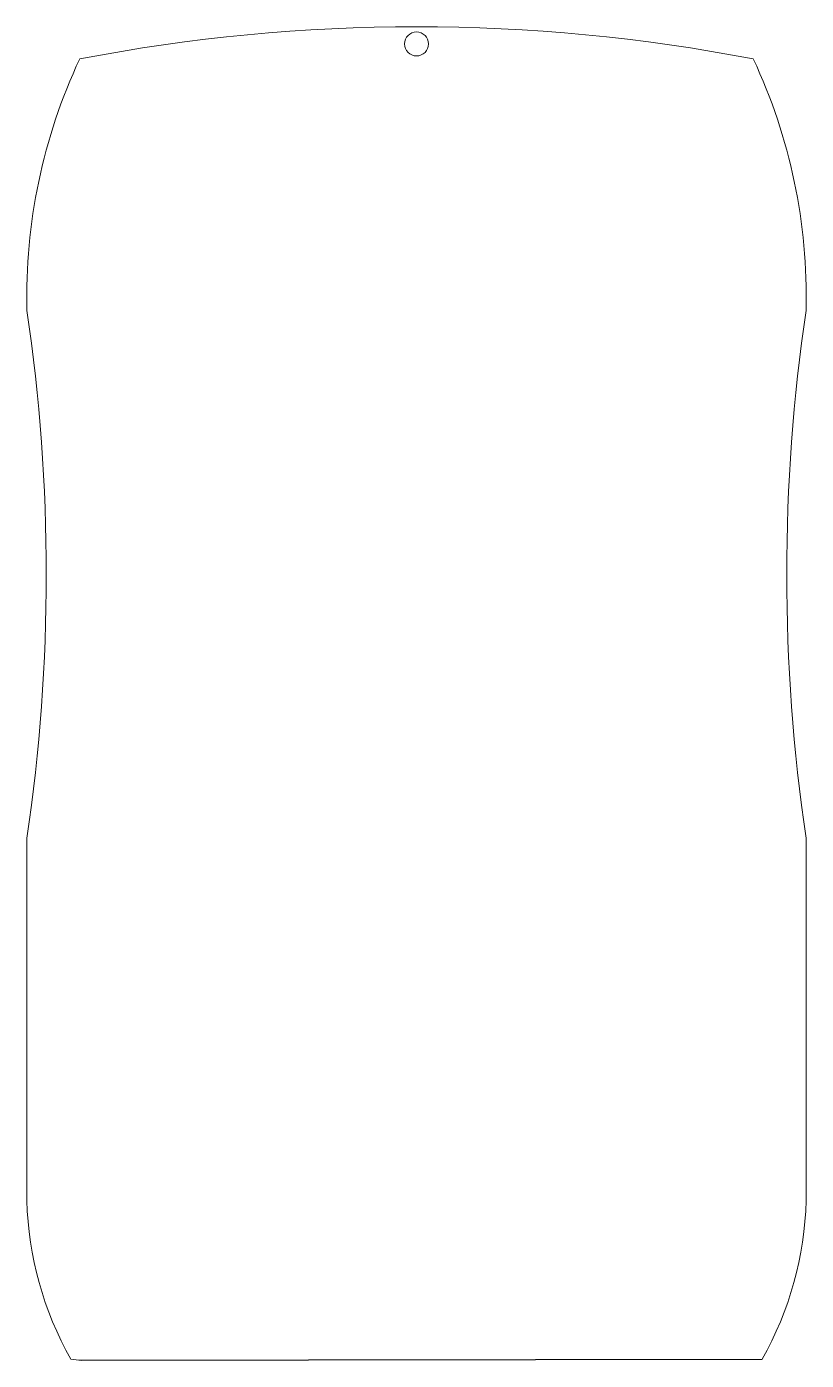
# Model space of a CAD drawing. Header units: inches. Extents: x 5 to 559, y 1 to 314.
# Drawn here: x 508 to 559, y 79 to 166.2 of the extents above; entities that cross this region are included whole.
import ezdxf

# ---------------------------------------------------------------- set-up
doc = ezdxf.new("R2010")
doc.units = ezdxf.units.IN
doc.header["$MEASUREMENT"] = 0
doc.layers.add('cut', color=1, linetype='Continuous')
doc.layers.add('Laser cut', color=1, linetype='Continuous', lineweight=5)

msp = doc.modelspace()

# ---------------------------------------------------------------- linework, layer by layer
at = {"layer": 'cut'}
msp.add_line((511.6461, 78.97309), (556.1466, 79.04668), dxfattribs=at)
at = {"layer": 'Laser cut'}
for p, q in [((508.05679, 113.12925), (508.05679, 89.41977)), ((559.01651, 113.12925), (559.01651, 89.41977))]:
    msp.add_line(p, q, dxfattribs=at)
msp.add_circle((533.5409, 165.07465), 0.78283, dxfattribs=at)
for centre, radius, start, end in [((533.53665, 50.22163), 115.98306, 79.0538233, 100.9461767), ((544.92546, 148.48631), 36.87828, 154.9610088, 181.308152), ((522.14783, 148.48631), 36.87828, 358.691848, 25.0389912), ((391.76105, 130.38682), 117.56922, 351.5592559, 8.4407441), ((675.31224, 130.38682), 117.56922, 171.5592559, 188.4407441), ((530.51851, 90.05067), 22.47059, 181.6089051, 209.3212867), ((536.55478, 90.05067), 22.47059, 330.6787133, 358.3910949), ((533.53665, 296.52091), 218.6464, 264.0645039, 264.2540068)]:
    msp.add_arc(centre, radius, start, end, dxfattribs=at)

doc.saveas('drawing.dxf')
